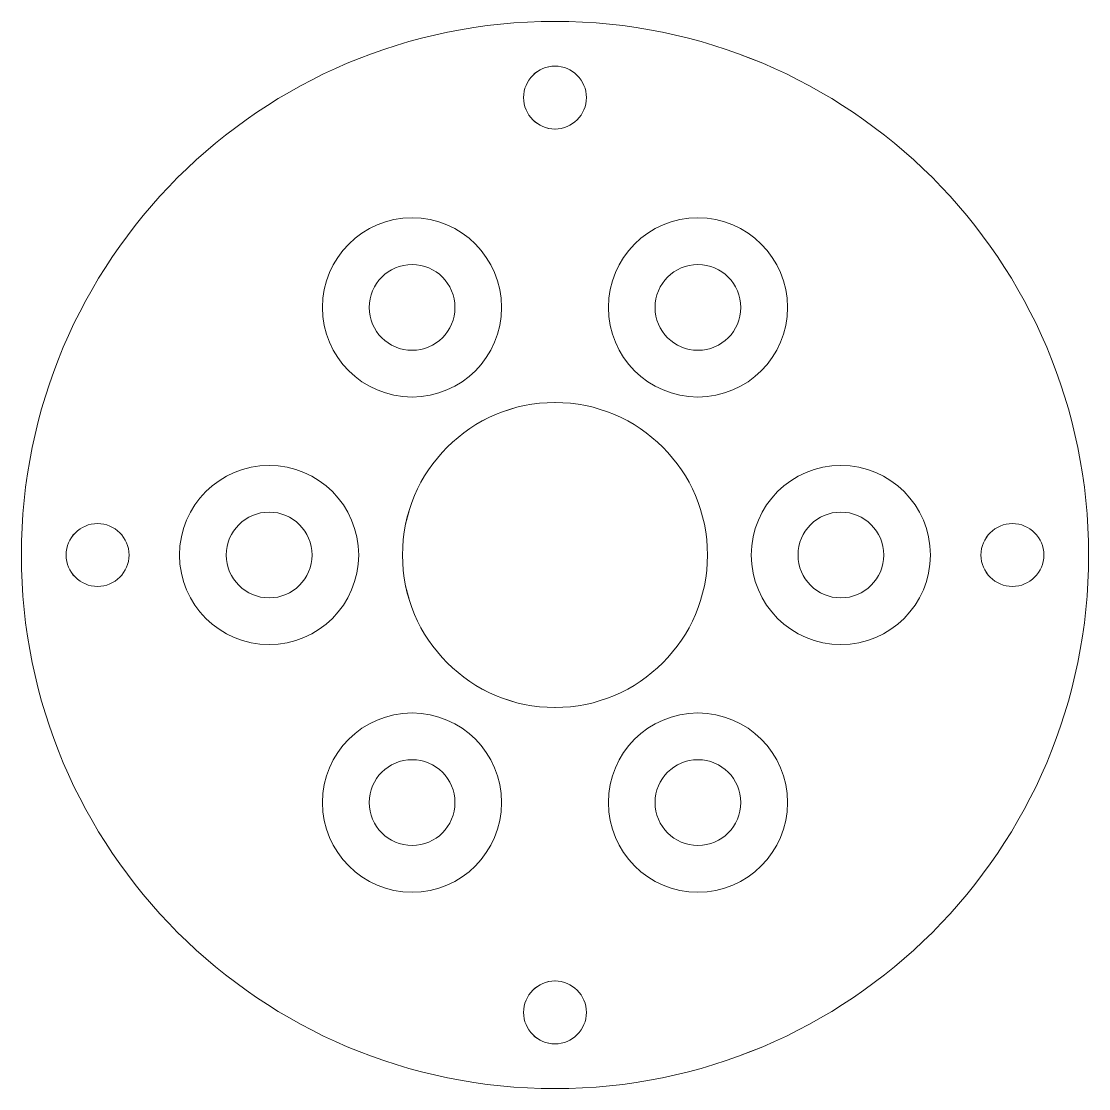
# Model space of a CAD drawing. Header units: millimetres. Extents: x -28 to 28, y -28 to 28.
import ezdxf

# ---------------------------------------------------------------- set-up
doc = ezdxf.new("R2010")
doc.units = ezdxf.units.MM

msp = doc.modelspace()

# ---------------------------------------------------------------- linework, layer by layer
at = {"color": 7, "linetype": 'Continuous', "lineweight": 15}
for p, q in [((0, 28), (-0.001, 28)), ((-0.001, -28), (0, -28))]:
    msp.add_line(p, q, dxfattribs=at)
for centre, radius in [((-0.001, 0), 28), ((-0.001, 24), 1.65), ((-7.501, 12.99), 4.7), ((7.499, 12.99), 4.7), ((-7.5, 12.99), 2.25), ((7.5, 12.99), 2.25), ((-0.001, 0), 8), ((-15.001, 0), 4.7), ((14.999, 0), 4.7), ((-15, 0), 2.25), ((15, 0), 2.25), ((-24.001, 0), 1.65), ((23.999, 0), 1.65), ((-7.501, -12.99), 4.7), ((7.499, -12.99), 4.7), ((-7.5, -12.99), 2.25), ((7.5, -12.99), 2.25), ((-0.001, -24), 1.65)]:
    msp.add_circle(centre, radius, dxfattribs=at)
for centre, radius, start, end in [((0, 0), 28, 360, 90), ((0, 24), 1.65, 90, 270), ((-7.5, 12.99), 2.25, 90, 270), ((7.5, 12.99), 2.25, 90, 270), ((0, 0), 8, 90, 270), ((-15, 0), 2.25, 90, 270), ((15, 0), 2.25, 90, 270), ((-24, 0), 1.65, 90, 270), ((24, 0), 1.65, 90, 270), ((0, 0), 28, 270, 0), ((-7.5, -12.99), 2.25, 90, 270), ((7.5, -12.99), 2.25, 90, 270), ((0, -24), 1.65, 90, 270)]:
    msp.add_arc(centre, radius, start, end, dxfattribs=at)

doc.saveas('drawing.dxf')
